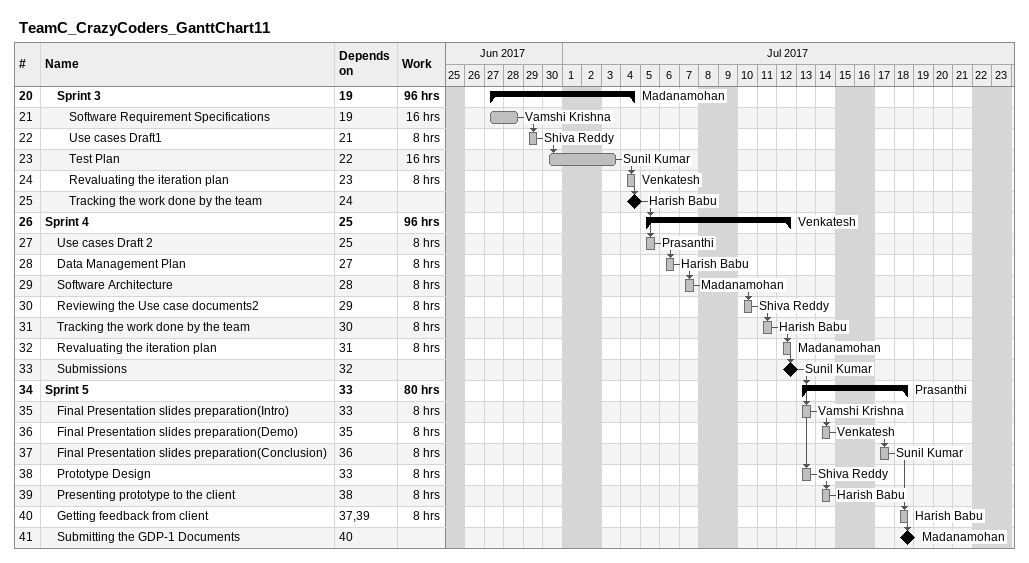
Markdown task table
TeamC_CrazyCoders_GanttChart11

| ID | Level | Task | Start | Finish | Predecessors | Resources | Work (h) |
|---|---|---|---|---|---|---|---|
| 20 | 2 | **Sprint 3** | 2017-06-27 | 2017-07-04 | 19 | Madanamohan | 96 |
| 21 | 3 | Software Requirement Specifications | 2017-06-27 | 2017-06-28 | 19 | Vamshi Krishna | 16 |
| 22 | 3 | Use cases Draft1 | 2017-06-29 | 2017-06-29 | 21 | Shiva Reddy | 8 |
| 23 | 3 | Test Plan | 2017-06-30 | 2017-07-03 | 22 | Sunil Kumar | 16 |
| 24 | 3 | Revaluating the iteration plan | 2017-07-04 | 2017-07-04 | 23 | Venkatesh | 8 |
| 25 | 3 | Tracking the work done by the team (milestone) | 2017-07-04 | 2017-07-04 | 24 | Harish Babu |  |
| 26 | 1 | **Sprint 4** | 2017-07-05 | 2017-07-12 | 25 | Venkatesh | 96 |
| 27 | 2 | Use cases Draft 2 | 2017-07-05 | 2017-07-05 | 25 | Prasanthi | 8 |
| 28 | 2 | Data Management Plan | 2017-07-06 | 2017-07-06 | 27 | Harish Babu | 8 |
| 29 | 2 | Software Architecture | 2017-07-07 | 2017-07-07 | 28 | Madanamohan | 8 |
| 30 | 2 | Reviewing the Use case documents2 | 2017-07-10 | 2017-07-10 | 29 | Shiva Reddy | 8 |
| 31 | 2 | Tracking the work done by the team | 2017-07-11 | 2017-07-11 | 30 | Harish Babu | 8 |
| 32 | 2 | Revaluating the iteration plan | 2017-07-12 | 2017-07-12 | 31 | Madanamohan | 8 |
| 33 | 2 | Submissions (milestone) | 2017-07-12 | 2017-07-12 | 32 | Sunil Kumar |  |
| 34 | 1 | **Sprint 5** | 2017-07-13 | 2017-07-18 | 33 | Prasanthi | 80 |
| 35 | 2 | Final Presentation slides preparation(Intro) | 2017-07-13 | 2017-07-13 | 33 | Vamshi Krishna | 8 |
| 36 | 2 | Final Presentation slides preparation(Demo) | 2017-07-14 | 2017-07-14 | 35 | Venkatesh | 8 |
| 37 | 2 | Final Presentation slides preparation(Conclusion) | 2017-07-17 | 2017-07-17 | 36 | Sunil Kumar | 8 |
| 38 | 2 | Prototype Design | 2017-07-13 | 2017-07-13 | 33 | Shiva Reddy | 8 |
| 39 | 2 | Presenting prototype to the client | 2017-07-14 | 2017-07-14 | 38 | Harish Babu | 8 |
| 40 | 2 | Getting feedback from client | 2017-07-18 | 2017-07-18 | 37, 39 | Harish Babu | 8 |
| 41 | 2 | Submitting the GDP-1 Documents (milestone) | 2017-07-18 | 2017-07-18 | 40 | Madanamohan |  |
